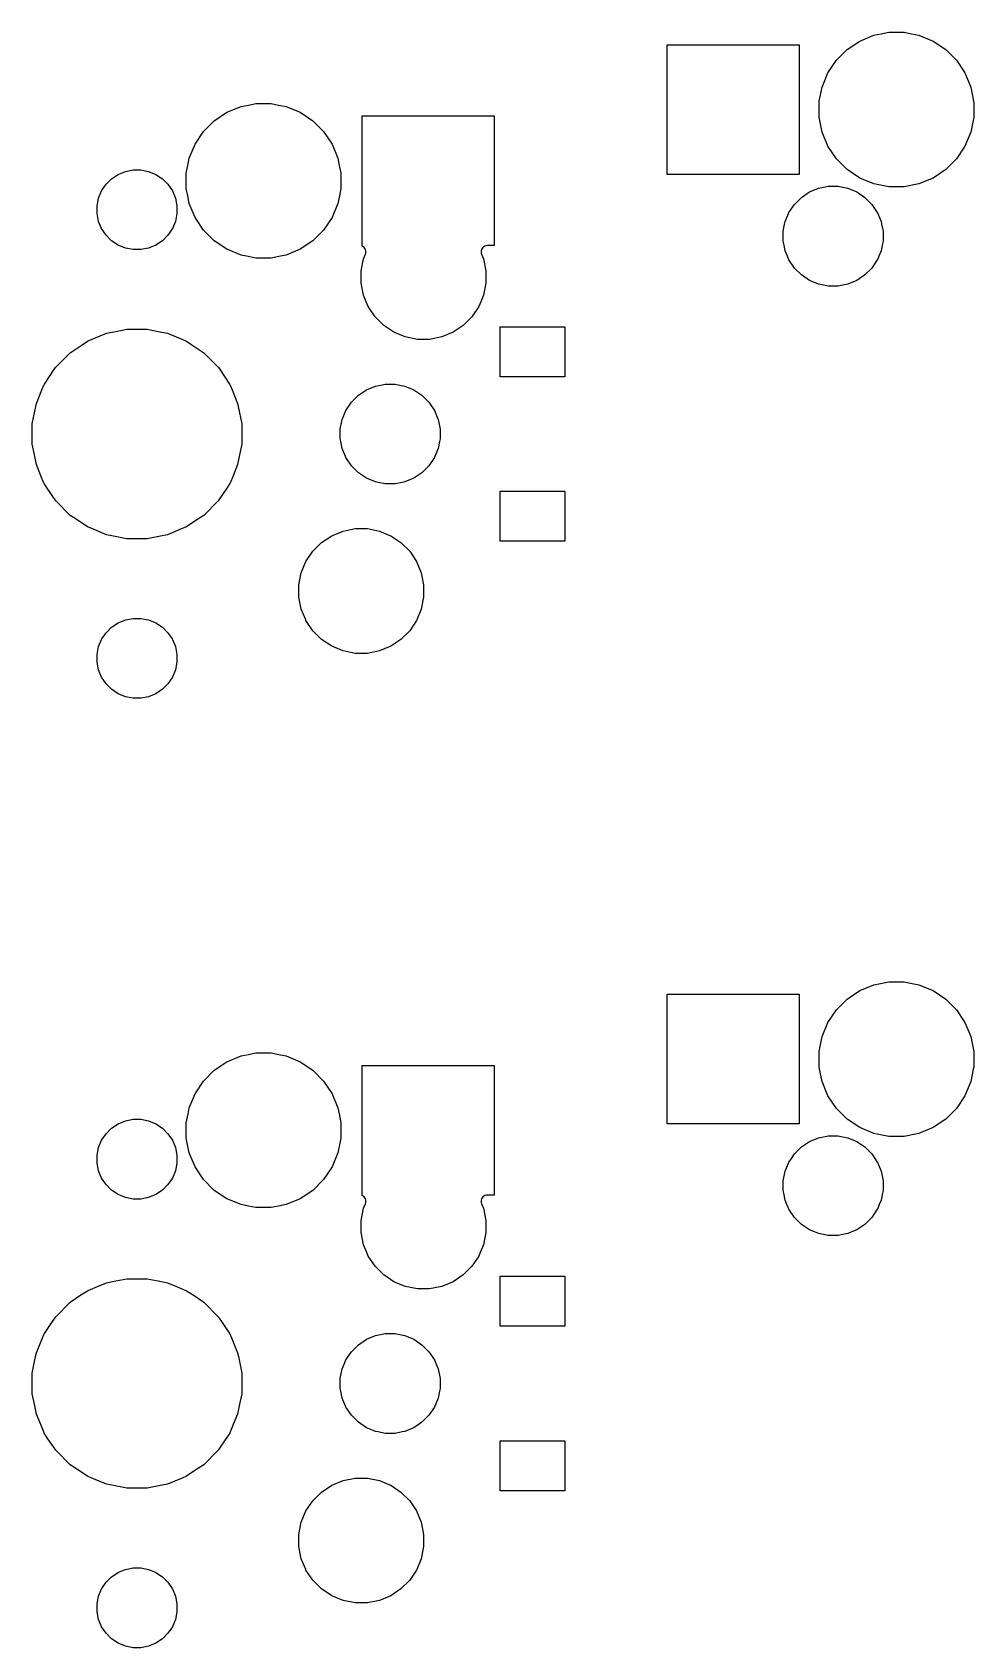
# Model space of a CAD drawing. Extents: x 52 to 337, y -159 to -34.
# Drawn here: x 105.85 to 124.74, y -70.39 to -37.98 of the extents above; entities that cross this region are included whole.
import ezdxf

# ---------------------------------------------------------------- set-up
doc = ezdxf.new("R2010")
doc.units = 0
doc.layers.add('BLACK', color=7, linetype='CONTINUOUS')

msp = doc.modelspace()

# ---------------------------------------------------------------- linework, layer by layer
at = {"layer": 'BLACK', "linetype": 'CONTINUOUS'}
for p, q in [((118.589, -40.8297), (118.589, -38.2278)), ((118.589, -38.2278), (121.241, -38.2278)), ((121.241, -38.2278), (121.241, -40.8297)), ((122.201, -38.324), (122.455, -38.1543)), ((122.455, -38.1543), (122.738, -38.0374)), ((122.738, -38.0374), (122.887, -38.0076)), ((122.887, -38.0076), (123.037, -37.9778)), ((123.037, -37.9778), (123.343, -37.9778)), ((123.343, -37.9778), (123.493, -38.0076)), ((123.493, -38.0076), (123.642, -38.0374)), ((123.642, -38.0374), (123.925, -38.1543)), ((123.925, -38.1543), (124.179, -38.324)), ((121.816, -38.7941), (121.985, -38.54)), ((121.985, -38.54), (122.201, -38.324)), ((124.179, -38.324), (124.395, -38.54)), ((124.395, -38.54), (124.564, -38.7941)), ((121.713, -39.042), (121.816, -38.7941)), ((124.564, -38.7941), (124.667, -39.042)), ((121.642, -39.3595), (121.699, -39.0763)), ((121.699, -39.0763), (121.713, -39.042)), ((124.667, -39.042), (124.681, -39.0763)), ((124.681, -39.0763), (124.738, -39.3595)), ((109.755, -39.583), (110.038, -39.4661)), ((110.038, -39.4661), (110.187, -39.4363)), ((110.187, -39.4363), (110.337, -39.4065)), ((110.337, -39.4065), (110.643, -39.4065)), ((110.643, -39.4065), (110.793, -39.4363)), ((110.793, -39.4363), (110.942, -39.4661)), ((110.942, -39.4661), (111.225, -39.583)), ((121.639, -39.376), (121.642, -39.3595)), ((121.639, -39.6815), (121.639, -39.376)), ((124.738, -39.3595), (124.741, -39.376)), ((124.741, -39.376), (124.741, -39.6815)), ((109.285, -39.9688), (109.501, -39.7528)), ((109.501, -39.7528), (109.755, -39.583)), ((111.225, -39.583), (111.479, -39.7528)), ((111.479, -39.7528), (111.695, -39.9688)), ((112.466, -42.2676), (112.466, -39.6565)), ((112.466, -39.6565), (115.118, -39.6565)), ((115.118, -39.6565), (115.118, -42.2585)), ((121.699, -39.9812), (121.639, -39.6815)), ((124.741, -39.6815), (124.681, -39.9812)), ((109.116, -40.2228), (109.285, -39.9688)), ((111.695, -39.9688), (111.864, -40.2228)), ((121.816, -40.2634), (121.699, -39.9812)), ((124.681, -39.9812), (124.564, -40.2634)), ((108.977, -40.6136), (108.999, -40.5051)), ((108.999, -40.5051), (109.116, -40.2228)), ((111.864, -40.2228), (111.981, -40.5051)), ((111.981, -40.5051), (112.003, -40.6136)), ((121.985, -40.5175), (121.816, -40.2634)), ((124.564, -40.2634), (124.395, -40.5175)), ((107.439, -40.9153), (107.571, -40.8277)), ((107.571, -40.8277), (107.716, -40.7673)), ((107.571, -40.8277), (107.571, -40.8277)), ((107.716, -40.7673), (107.871, -40.7365)), ((107.871, -40.7365), (108.029, -40.7365)), ((108.029, -40.7365), (108.184, -40.7673)), ((108.184, -40.7673), (108.329, -40.8277)), ((108.329, -40.8277), (108.329, -40.8277)), ((108.329, -40.8277), (108.461, -40.9153)), ((108.939, -40.8047), (108.977, -40.6136)), ((108.939, -41.1103), (108.939, -40.8047)), ((112.003, -40.6136), (112.041, -40.8047)), ((112.041, -40.8047), (112.041, -41.1103)), ((121.241, -40.8297), (118.589, -40.8297)), ((122.201, -40.7335), (121.985, -40.5175)), ((122.455, -40.9032), (122.201, -40.7335)), ((124.179, -40.7335), (123.925, -40.9032)), ((124.395, -40.5175), (124.179, -40.7335)), ((107.18, -41.3039), (107.24, -41.1581)), ((107.24, -41.1581), (107.328, -41.0269)), ((107.24, -41.1581), (107.24, -41.1581)), ((107.328, -41.0269), (107.439, -40.9153)), ((108.461, -40.9153), (108.572, -41.0269)), ((108.572, -41.0269), (108.66, -41.1581)), ((108.66, -41.1581), (108.66, -41.1581)), ((108.66, -41.1581), (108.72, -41.3039)), ((108.969, -41.2601), (108.939, -41.1103)), ((112.041, -41.1103), (112.011, -41.2601)), ((121.446, -41.1817), (121.628, -41.1062)), ((121.628, -41.1062), (121.792, -41.0736)), ((121.792, -41.0736), (121.821, -41.0677)), ((121.821, -41.0677), (122.019, -41.0677)), ((122.019, -41.0677), (122.048, -41.0736)), ((122.048, -41.0736), (122.212, -41.1062)), ((122.212, -41.1062), (122.394, -41.1817)), ((122.738, -41.0201), (122.455, -40.9032)), ((122.772, -41.0269), (122.738, -41.0201)), ((123.037, -41.0797), (122.772, -41.0269)), ((123.343, -41.0797), (123.037, -41.0797)), ((123.608, -41.0269), (123.343, -41.0797)), ((123.642, -41.0201), (123.608, -41.0269)), ((123.925, -40.9032), (123.642, -41.0201)), ((107.149, -41.4586), (107.18, -41.3039)), ((107.149, -41.6164), (107.149, -41.4586)), ((108.72, -41.3039), (108.751, -41.4586)), ((108.751, -41.4586), (108.751, -41.6164)), ((108.999, -41.4099), (108.969, -41.2601)), ((109.116, -41.6922), (108.999, -41.4099)), ((111.981, -41.4099), (111.864, -41.6922)), ((112.011, -41.2601), (111.981, -41.4099)), ((121.033, -41.5946), (121.142, -41.4306)), ((121.142, -41.4306), (121.282, -41.2912)), ((121.282, -41.2912), (121.446, -41.1817)), ((122.394, -41.1817), (122.558, -41.2912)), ((122.558, -41.2912), (122.698, -41.4306)), ((122.698, -41.4306), (122.807, -41.5946)), ((107.18, -41.7711), (107.149, -41.6164)), ((107.24, -41.9158), (107.18, -41.7711)), ((108.72, -41.7711), (108.66, -41.9158)), ((108.751, -41.6164), (108.72, -41.7711)), ((109.285, -41.9462), (109.116, -41.6922)), ((111.864, -41.6922), (111.695, -41.9462)), ((120.947, -41.8296), (120.957, -41.7768)), ((120.957, -41.7768), (121.024, -41.6164)), ((121.024, -41.6164), (121.033, -41.5946)), ((121.033, -41.5946), (121.033, -41.5946)), ((122.807, -41.5946), (122.807, -41.5946)), ((122.807, -41.5946), (122.816, -41.6164)), ((122.816, -41.6164), (122.883, -41.7768)), ((122.883, -41.7768), (122.893, -41.8296)), ((107.24, -41.9169), (107.24, -41.9158)), ((107.328, -42.0481), (107.24, -41.9169)), ((107.439, -42.1597), (107.328, -42.0481)), ((108.572, -42.0481), (108.461, -42.1597)), ((108.66, -41.9169), (108.572, -42.0481)), ((108.66, -41.9158), (108.66, -41.9169)), ((109.501, -42.1622), (109.285, -41.9462)), ((111.695, -41.9462), (111.479, -42.1622)), ((120.919, -41.9702), (120.947, -41.8296)), ((120.919, -42.1673), (120.919, -41.9702)), ((122.893, -41.8296), (122.921, -41.9702)), ((122.921, -41.9702), (122.921, -42.1673)), ((107.571, -42.2473), (107.439, -42.1597)), ((107.716, -42.3077), (107.571, -42.2473)), ((107.571, -42.2473), (107.571, -42.2473)), ((107.571, -42.2473), (107.571, -42.2473)), ((107.871, -42.3385), (107.716, -42.3077)), ((108.029, -42.3385), (107.871, -42.3385)), ((108.184, -42.3077), (108.029, -42.3385)), ((108.329, -42.2473), (108.184, -42.3077)), ((108.461, -42.1597), (108.329, -42.2473)), ((108.329, -42.2473), (108.329, -42.2473)), ((108.329, -42.2473), (108.329, -42.2473)), ((109.755, -42.332), (109.501, -42.1622)), ((110.038, -42.4489), (109.755, -42.332)), ((110.15, -42.4712), (110.038, -42.4489)), ((110.942, -42.4489), (110.83, -42.4712)), ((111.225, -42.332), (110.942, -42.4489)), ((111.479, -42.1622), (111.225, -42.332)), ((112.467, -42.268), (112.466, -42.2676)), ((112.489, -42.2796), (112.467, -42.268)), ((112.508, -42.2951), (112.489, -42.2796)), ((112.497, -42.5226), (112.535, -42.4313)), ((112.523, -42.3141), (112.508, -42.2951)), ((112.535, -42.3357), (112.523, -42.3141)), ((112.542, -42.3591), (112.535, -42.3357)), ((112.535, -42.4313), (112.542, -42.4079)), ((112.544, -42.3835), (112.542, -42.3591)), ((112.542, -42.4079), (112.544, -42.3835)), ((114.858, -42.3591), (114.856, -42.3835)), ((114.856, -42.3835), (114.858, -42.4079)), ((114.865, -42.3357), (114.858, -42.3591)), ((114.858, -42.4079), (114.865, -42.4313)), ((114.877, -42.3141), (114.865, -42.3357)), ((114.865, -42.4313), (114.903, -42.5226)), ((114.892, -42.2951), (114.877, -42.3141)), ((114.911, -42.2796), (114.892, -42.2951)), ((114.933, -42.268), (114.911, -42.2796)), ((114.956, -42.2609), (114.933, -42.268)), ((114.981, -42.2585), (114.956, -42.2609)), ((115.118, -42.2585), (114.981, -42.2585)), ((120.935, -42.2473), (120.919, -42.1673)), ((120.957, -42.3607), (120.935, -42.2473)), ((121.003, -42.4712), (120.957, -42.3607)), ((122.883, -42.3607), (122.837, -42.4712)), ((122.905, -42.2473), (122.883, -42.3607)), ((122.921, -42.1673), (122.905, -42.2473)), ((110.337, -42.5085), (110.15, -42.4712)), ((110.643, -42.5085), (110.337, -42.5085)), ((110.83, -42.4712), (110.643, -42.5085)), ((112.449, -42.7643), (112.497, -42.5226)), ((112.449, -43.0107), (112.449, -42.7643)), ((114.903, -42.5226), (114.951, -42.7643)), ((114.951, -42.7643), (114.951, -43.0107)), ((121.019, -42.5088), (121.003, -42.4712)), ((121.033, -42.5429), (121.019, -42.5088)), ((121.142, -42.7068), (121.033, -42.5429)), ((121.282, -42.8463), (121.142, -42.7068)), ((122.698, -42.7068), (122.558, -42.8463)), ((122.807, -42.5429), (122.698, -42.7068)), ((122.821, -42.5088), (122.807, -42.5429)), ((122.837, -42.4712), (122.821, -42.5088)), ((112.497, -43.2524), (112.449, -43.0107)), ((114.951, -43.0107), (114.903, -43.2524)), ((121.446, -42.9558), (121.282, -42.8463)), ((121.628, -43.0313), (121.446, -42.9558)), ((121.725, -43.0505), (121.628, -43.0313)), ((121.821, -43.0697), (121.725, -43.0505)), ((122.019, -43.0697), (121.821, -43.0697)), ((122.115, -43.0505), (122.019, -43.0697)), ((122.212, -43.0313), (122.115, -43.0505)), ((122.394, -42.9558), (122.212, -43.0313)), ((122.558, -42.8463), (122.394, -42.9558)), ((112.552, -43.3843), (112.497, -43.2524)), ((112.591, -43.4801), (112.552, -43.3843)), ((114.848, -43.3843), (114.809, -43.4801)), ((114.903, -43.2524), (114.848, -43.3843)), ((112.728, -43.685), (112.591, -43.4801)), ((112.903, -43.8592), (112.728, -43.685)), ((114.672, -43.685), (114.497, -43.8592)), ((114.809, -43.4801), (114.672, -43.685)), ((107.164, -44.089), (107.337, -44.0172)), ((107.337, -44.0172), (107.526, -43.9797)), ((107.526, -43.9797), (107.743, -43.9365)), ((107.743, -43.9365), (108.157, -43.9365)), ((108.157, -43.9365), (108.374, -43.9797)), ((108.374, -43.9797), (108.563, -44.0172)), ((108.563, -44.0172), (108.736, -44.089)), ((113.107, -43.9961), (112.903, -43.8592)), ((113.335, -44.0904), (113.107, -43.9961)), ((113.107, -43.9961), (113.107, -43.9961)), ((113.107, -43.9961), (113.107, -43.9961)), ((114.293, -43.9961), (114.065, -44.0904)), ((114.497, -43.8592), (114.293, -43.9961)), ((114.293, -43.9961), (114.293, -43.9961)), ((114.293, -43.9961), (114.293, -43.9961)), ((115.236, -44.8885), (115.236, -43.8865)), ((115.236, -43.8865), (116.538, -43.8865)), ((116.538, -43.8865), (116.538, -44.8885)), ((106.611, -44.4055), (106.848, -44.247)), ((106.848, -44.247), (106.955, -44.1756)), ((106.955, -44.1756), (106.969, -44.1698)), ((106.969, -44.1698), (107.164, -44.089)), ((108.736, -44.089), (108.931, -44.1698)), ((108.931, -44.1698), (108.945, -44.1756)), ((108.945, -44.1756), (109.052, -44.247)), ((109.052, -44.247), (109.289, -44.4055)), ((113.577, -44.1385), (113.335, -44.0904)), ((113.823, -44.1385), (113.577, -44.1385)), ((114.065, -44.0904), (113.823, -44.1385)), ((106.296, -44.7313), (106.318, -44.6982)), ((106.318, -44.6982), (106.611, -44.4055)), ((109.289, -44.4055), (109.582, -44.6982)), ((109.582, -44.6982), (109.604, -44.7313)), ((106.043, -45.1504), (106.088, -45.0423)), ((106.088, -45.0423), (106.092, -45.0365)), ((106.092, -45.0365), (106.296, -44.7313)), ((109.604, -44.7313), (109.808, -45.0365)), ((109.808, -45.0365), (109.812, -45.0423)), ((109.812, -45.0423), (109.857, -45.1504)), ((112.738, -45.075), (112.902, -45.0423)), ((112.902, -45.0423), (112.931, -45.0365)), ((112.931, -45.0365), (113.129, -45.0365)), ((113.129, -45.0365), (113.158, -45.0423)), ((113.158, -45.0423), (113.322, -45.075)), ((116.538, -44.8885), (115.236, -44.8885)), ((105.93, -45.4247), (106.043, -45.1504)), ((109.857, -45.1504), (109.97, -45.4247)), ((112.252, -45.3994), (112.392, -45.26)), ((112.392, -45.26), (112.556, -45.1504)), ((112.556, -45.1504), (112.738, -45.075)), ((113.322, -45.075), (113.504, -45.1504)), ((113.504, -45.1504), (113.668, -45.26)), ((113.668, -45.26), (113.808, -45.3994)), ((105.849, -45.8306), (105.918, -45.4827)), ((105.918, -45.4827), (105.93, -45.4247)), ((109.97, -45.4247), (109.982, -45.4827)), ((109.982, -45.4827), (110.051, -45.8306)), ((112.086, -45.7005), (112.143, -45.5633)), ((112.143, -45.5633), (112.252, -45.3994)), ((113.808, -45.3994), (113.917, -45.5633)), ((113.917, -45.5633), (113.974, -45.7005)), ((105.849, -46.2444), (105.849, -45.8306)), ((110.051, -45.8306), (110.051, -46.2444)), ((112.029, -45.9389), (112.067, -45.7455)), ((112.029, -46.1361), (112.029, -45.9389)), ((112.067, -45.7455), (112.086, -45.7005)), ((113.974, -45.7005), (113.993, -45.7455)), ((113.993, -45.7455), (114.031, -45.9389)), ((114.031, -45.9389), (114.031, -46.1361)), ((105.891, -46.4547), (105.849, -46.2444)), ((110.051, -46.2444), (110.009, -46.4547)), ((112.039, -46.1857), (112.029, -46.1361)), ((112.067, -46.3295), (112.039, -46.1857)), ((112.119, -46.4547), (112.067, -46.3295)), ((113.993, -46.3295), (113.941, -46.4547)), ((114.021, -46.1857), (113.993, -46.3295)), ((114.031, -46.1361), (114.021, -46.1857)), ((105.93, -46.6503), (105.891, -46.4547)), ((106.022, -46.874), (105.93, -46.6503)), ((109.97, -46.6503), (109.878, -46.874)), ((110.009, -46.4547), (109.97, -46.6503)), ((112.134, -46.4899), (112.119, -46.4547)), ((112.143, -46.5117), (112.134, -46.4899)), ((112.252, -46.6756), (112.143, -46.5117)), ((113.917, -46.5117), (113.808, -46.6756)), ((113.926, -46.4899), (113.917, -46.5117)), ((113.941, -46.4547), (113.926, -46.4899)), ((106.083, -47.021), (106.022, -46.874)), ((109.878, -46.874), (109.817, -47.021)), ((112.392, -46.815), (112.252, -46.6756)), ((112.556, -46.9246), (112.392, -46.815)), ((112.556, -46.9247), (112.556, -46.9246)), ((112.556, -46.9246), (112.556, -46.9246)), ((112.556, -46.9246), (112.556, -46.9246)), ((112.738, -47), (112.556, -46.9247)), ((113.504, -46.9247), (113.322, -47)), ((113.668, -46.815), (113.504, -46.9246)), ((113.504, -46.9246), (113.504, -46.9246)), ((113.504, -46.9246), (113.504, -46.9246)), ((113.504, -46.9246), (113.504, -46.9247)), ((113.808, -46.6756), (113.668, -46.815)), ((106.088, -47.0327), (106.083, -47.021)), ((106.148, -47.1216), (106.088, -47.0327)), ((106.318, -47.3768), (106.148, -47.1216)), ((109.752, -47.1216), (109.582, -47.3768)), ((109.812, -47.0327), (109.752, -47.1216)), ((109.817, -47.021), (109.812, -47.0327)), ((112.787, -47.0098), (112.738, -47)), ((112.931, -47.0385), (112.787, -47.0098)), ((113.129, -47.0385), (112.931, -47.0385)), ((113.273, -47.0098), (113.129, -47.0385)), ((113.322, -47), (113.273, -47.0098)), ((115.236, -48.1885), (115.236, -47.1865)), ((115.236, -47.1865), (116.538, -47.1865)), ((116.538, -47.1865), (116.538, -48.1885)), ((106.611, -47.6695), (106.318, -47.3768)), ((109.582, -47.3768), (109.289, -47.6695)), ((106.707, -47.7338), (106.611, -47.6695)), ((106.955, -47.8994), (106.707, -47.7338)), ((107.044, -47.9365), (106.955, -47.8994)), ((106.955, -47.8994), (106.955, -47.8994)), ((106.955, -47.8994), (106.955, -47.8994)), ((107.337, -48.0578), (107.044, -47.9365)), ((108.856, -47.9365), (108.563, -48.0578)), ((108.945, -47.8994), (108.856, -47.9365)), ((109.193, -47.7338), (108.945, -47.8994)), ((108.945, -47.8994), (108.945, -47.8994)), ((108.945, -47.8994), (108.945, -47.8994)), ((109.289, -47.6695), (109.193, -47.7338)), ((112.085, -47.9846), (112.327, -47.9365)), ((112.327, -47.9365), (112.573, -47.9365)), ((112.573, -47.9365), (112.815, -47.9846)), ((107.443, -48.0789), (107.337, -48.0578)), ((107.743, -48.1385), (107.443, -48.0789)), ((108.157, -48.1385), (107.743, -48.1385)), ((108.457, -48.0789), (108.157, -48.1385)), ((108.563, -48.0578), (108.457, -48.0789)), ((111.478, -48.39), (111.653, -48.2158)), ((111.653, -48.2158), (111.857, -48.0789)), ((111.857, -48.0789), (111.875, -48.0717)), ((111.875, -48.0717), (112.085, -47.9846)), ((112.815, -47.9846), (113.025, -48.0717)), ((113.025, -48.0717), (113.043, -48.0789)), ((113.043, -48.0789), (113.247, -48.2158)), ((113.247, -48.2158), (113.422, -48.39)), ((116.538, -48.1885), (115.236, -48.1885)), ((111.247, -48.8226), (111.341, -48.5949)), ((111.341, -48.5949), (111.478, -48.39)), ((111.341, -48.5949), (111.341, -48.5949)), ((113.422, -48.39), (113.559, -48.5949)), ((113.559, -48.5949), (113.559, -48.5949)), ((113.559, -48.5949), (113.653, -48.8226)), ((111.199, -49.0643), (111.247, -48.8226)), ((113.653, -48.8226), (113.701, -49.0643)), ((111.199, -49.3107), (111.199, -49.0643)), ((113.701, -49.0643), (113.701, -49.3107)), ((111.247, -49.5524), (111.199, -49.3107)), ((111.336, -49.7673), (111.247, -49.5524)), ((113.653, -49.5524), (113.564, -49.7673)), ((113.701, -49.3107), (113.653, -49.5524)), ((107.439, -49.9153), (107.571, -49.8277)), ((107.571, -49.8277), (107.716, -49.7673)), ((107.571, -49.8277), (107.571, -49.8277)), ((107.716, -49.7673), (107.871, -49.7365)), ((107.871, -49.7365), (108.029, -49.7365)), ((108.029, -49.7365), (108.184, -49.7673)), ((108.184, -49.7673), (108.329, -49.8277)), ((108.329, -49.8277), (108.329, -49.8277)), ((108.329, -49.8277), (108.461, -49.9153)), ((111.341, -49.7801), (111.336, -49.7673)), ((111.478, -49.985), (111.341, -49.7801)), ((113.559, -49.7801), (113.422, -49.985)), ((113.564, -49.7673), (113.559, -49.7801)), ((107.18, -50.3039), (107.24, -50.1581)), ((107.24, -50.1581), (107.247, -50.1476)), ((107.247, -50.1476), (107.328, -50.0269)), ((107.328, -50.0269), (107.439, -49.9153)), ((108.461, -49.9153), (108.572, -50.0269)), ((108.572, -50.0269), (108.653, -50.1476)), ((108.653, -50.1476), (108.66, -50.1581)), ((108.66, -50.1581), (108.72, -50.3039)), ((111.653, -50.1592), (111.478, -49.985)), ((111.857, -50.2961), (111.653, -50.1592)), ((113.247, -50.1592), (113.043, -50.2961)), ((113.422, -49.985), (113.247, -50.1592)), ((107.149, -50.4586), (107.18, -50.3039)), ((107.149, -50.6164), (107.149, -50.4586)), ((108.72, -50.3039), (108.751, -50.4586)), ((108.751, -50.4586), (108.751, -50.6164)), ((112.085, -50.3904), (111.857, -50.2961)), ((111.857, -50.2961), (111.857, -50.2961)), ((111.857, -50.2961), (111.857, -50.2961)), ((112.327, -50.4385), (112.085, -50.3904)), ((112.573, -50.4385), (112.327, -50.4385)), ((112.815, -50.3904), (112.573, -50.4385)), ((113.043, -50.2961), (112.815, -50.3904)), ((113.043, -50.2961), (113.043, -50.2961)), ((113.043, -50.2961), (113.043, -50.2961)), ((107.18, -50.7711), (107.149, -50.6164)), ((107.24, -50.9169), (107.18, -50.7711)), ((108.72, -50.7711), (108.66, -50.9169)), ((108.751, -50.6164), (108.72, -50.7711)), ((107.328, -51.0481), (107.24, -50.9169)), ((107.24, -50.9169), (107.24, -50.9169)), ((107.439, -51.1597), (107.328, -51.0481)), ((107.571, -51.2473), (107.439, -51.1597)), ((108.461, -51.1597), (108.329, -51.2473)), ((108.572, -51.0481), (108.461, -51.1597)), ((108.66, -50.9169), (108.572, -51.0481)), ((108.66, -50.9169), (108.66, -50.9169)), ((107.716, -51.3077), (107.571, -51.2473)), ((107.571, -51.2473), (107.571, -51.2473)), ((107.571, -51.2473), (107.571, -51.2473)), ((107.871, -51.3385), (107.716, -51.3077)), ((108.029, -51.3385), (107.871, -51.3385)), ((108.184, -51.3077), (108.029, -51.3385)), ((108.329, -51.2473), (108.184, -51.3077)), ((108.329, -51.2473), (108.329, -51.2473)), ((108.329, -51.2473), (108.329, -51.2473)), ((122.738, -57.0874), (123.006, -57.0339)), ((123.006, -57.0339), (123.037, -57.0277)), ((123.037, -57.0277), (123.343, -57.0277)), ((123.343, -57.0277), (123.374, -57.0339)), ((123.374, -57.0339), (123.642, -57.0874)), ((118.589, -59.8797), (118.589, -57.2777)), ((118.589, -57.2777), (121.241, -57.2777)), ((121.241, -57.2777), (121.241, -59.8797)), ((122.201, -57.374), (122.455, -57.2043)), ((122.455, -57.2043), (122.738, -57.0874)), ((123.642, -57.0874), (123.925, -57.2043)), ((123.925, -57.2043), (124.179, -57.374)), ((121.816, -57.8441), (121.985, -57.59)), ((121.985, -57.59), (122.201, -57.374)), ((124.179, -57.374), (124.395, -57.59)), ((124.395, -57.59), (124.564, -57.8441)), ((121.699, -58.1263), (121.816, -57.8441)), ((124.564, -57.8441), (124.681, -58.1263)), ((121.639, -58.426), (121.692, -58.1605)), ((121.692, -58.1605), (121.699, -58.1263)), ((124.681, -58.1263), (124.688, -58.1605)), ((124.688, -58.1605), (124.741, -58.426)), ((109.501, -58.8028), (109.755, -58.633)), ((109.755, -58.633), (110.038, -58.5161)), ((110.038, -58.5161), (110.187, -58.4863)), ((110.187, -58.4863), (110.337, -58.4565)), ((110.337, -58.4565), (110.643, -58.4565)), ((110.643, -58.4565), (110.793, -58.4863)), ((110.793, -58.4863), (110.942, -58.5161)), ((110.942, -58.5161), (111.225, -58.633)), ((111.225, -58.633), (111.479, -58.8028)), ((121.639, -58.7315), (121.639, -58.426)), ((124.741, -58.426), (124.741, -58.7315)), ((109.285, -59.0188), (109.501, -58.8028)), ((111.479, -58.8028), (111.695, -59.0188)), ((112.466, -61.3176), (112.466, -58.7065)), ((112.466, -58.7065), (115.118, -58.7065)), ((115.118, -58.7065), (115.118, -61.3085)), ((121.649, -58.783), (121.639, -58.7315)), ((121.699, -59.0312), (121.649, -58.783)), ((124.731, -58.783), (124.681, -59.0312)), ((124.741, -58.7315), (124.731, -58.783)), ((108.999, -59.5551), (109.116, -59.2728)), ((109.116, -59.2728), (109.285, -59.0188)), ((111.695, -59.0188), (111.864, -59.2728)), ((111.864, -59.2728), (111.981, -59.5551)), ((121.816, -59.3134), (121.699, -59.0312)), ((124.681, -59.0312), (124.564, -59.3134)), ((108.974, -59.6795), (108.999, -59.5551)), ((111.981, -59.5551), (112.006, -59.6795)), ((121.985, -59.5675), (121.816, -59.3134)), ((122.201, -59.7835), (121.985, -59.5675)), ((124.395, -59.5675), (124.179, -59.7835)), ((124.564, -59.3134), (124.395, -59.5675)), ((107.439, -59.9653), (107.571, -59.8777)), ((107.571, -59.8777), (107.716, -59.8173)), ((107.571, -59.8777), (107.571, -59.8777)), ((107.716, -59.8173), (107.871, -59.7865)), ((107.871, -59.7865), (108.029, -59.7865)), ((108.029, -59.7865), (108.184, -59.8173)), ((108.184, -59.8173), (108.329, -59.8777)), ((108.329, -59.8777), (108.329, -59.8777)), ((108.329, -59.8777), (108.461, -59.9653)), ((108.939, -59.8547), (108.974, -59.6795)), ((108.939, -60.1603), (108.939, -59.8547)), ((112.006, -59.6795), (112.041, -59.8547)), ((112.041, -59.8547), (112.041, -60.1603)), ((121.241, -59.8797), (118.589, -59.8797)), ((122.455, -59.9532), (122.201, -59.7835)), ((122.738, -60.0701), (122.455, -59.9532)), ((123.925, -59.9532), (123.642, -60.0701)), ((124.179, -59.7835), (123.925, -59.9532)), ((107.18, -60.3539), (107.24, -60.2081)), ((107.24, -60.2081), (107.328, -60.0769)), ((107.24, -60.2081), (107.24, -60.2081)), ((107.328, -60.0769), (107.439, -59.9653)), ((108.461, -59.9653), (108.572, -60.0769)), ((108.572, -60.0769), (108.66, -60.2081)), ((108.66, -60.2081), (108.66, -60.2081)), ((108.66, -60.2081), (108.72, -60.3539)), ((108.953, -60.2317), (108.939, -60.1603)), ((108.999, -60.4599), (108.953, -60.2317)), ((112.027, -60.2317), (111.981, -60.4599)), ((112.041, -60.1603), (112.027, -60.2317)), ((121.282, -60.3412), (121.446, -60.2317)), ((121.446, -60.2317), (121.628, -60.1562)), ((121.628, -60.1562), (121.792, -60.1236)), ((121.792, -60.1236), (121.821, -60.1177)), ((121.821, -60.1177), (122.019, -60.1177)), ((122.019, -60.1177), (122.048, -60.1236)), ((122.048, -60.1236), (122.212, -60.1562)), ((122.212, -60.1562), (122.394, -60.2317)), ((122.394, -60.2317), (122.558, -60.3412)), ((122.772, -60.0769), (122.738, -60.0701)), ((123.037, -60.1297), (122.772, -60.0769)), ((123.343, -60.1297), (123.037, -60.1297)), ((123.608, -60.0769), (123.343, -60.1297)), ((123.642, -60.0701), (123.608, -60.0769)), ((107.149, -60.5086), (107.18, -60.3539)), ((107.149, -60.6664), (107.149, -60.5086)), ((108.72, -60.3539), (108.751, -60.5086)), ((108.751, -60.5086), (108.751, -60.6664)), ((109.116, -60.7422), (108.999, -60.4599)), ((111.981, -60.4599), (111.864, -60.7422)), ((121.033, -60.6446), (121.068, -60.5926)), ((121.068, -60.5926), (121.142, -60.4806)), ((121.142, -60.4806), (121.282, -60.3412)), ((122.558, -60.3412), (122.698, -60.4806)), ((122.698, -60.4806), (122.772, -60.5926)), ((122.772, -60.5926), (122.807, -60.6446)), ((107.18, -60.8211), (107.149, -60.6664)), ((107.24, -60.9658), (107.18, -60.8211)), ((108.72, -60.8211), (108.66, -60.9658)), ((108.751, -60.6664), (108.72, -60.8211)), ((109.285, -60.9962), (109.116, -60.7422)), ((111.864, -60.7422), (111.695, -60.9962)), ((120.919, -61.0202), (120.957, -60.8289)), ((120.957, -60.8268), (121.024, -60.6664)), ((120.957, -60.8289), (120.957, -60.8268)), ((121.024, -60.6664), (121.033, -60.6446)), ((122.807, -60.6446), (122.816, -60.6664)), ((122.816, -60.6664), (122.883, -60.8268)), ((122.883, -60.8268), (122.883, -60.8289)), ((122.883, -60.8289), (122.921, -61.0202)), ((107.24, -60.9669), (107.24, -60.9658)), ((107.328, -61.0981), (107.24, -60.9669)), ((107.439, -61.2097), (107.328, -61.0981)), ((107.571, -61.2973), (107.439, -61.2097)), ((108.461, -61.2097), (108.329, -61.2973)), ((108.572, -61.0981), (108.461, -61.2097)), ((108.66, -60.9669), (108.572, -61.0981)), ((108.66, -60.9658), (108.66, -60.9669)), ((109.501, -61.2122), (109.285, -60.9962)), ((109.755, -61.382), (109.501, -61.2122)), ((111.479, -61.2122), (111.225, -61.382)), ((111.695, -60.9962), (111.479, -61.2122)), ((120.919, -61.2173), (120.919, -61.0202)), ((120.929, -61.2698), (120.919, -61.2173)), ((122.921, -61.2173), (122.911, -61.2698)), ((122.921, -61.0202), (122.921, -61.2173)), ((107.716, -61.3577), (107.571, -61.2973)), ((107.571, -61.2973), (107.571, -61.2973)), ((107.571, -61.2973), (107.571, -61.2973)), ((107.871, -61.3885), (107.716, -61.3577)), ((108.029, -61.3885), (107.871, -61.3885)), ((108.184, -61.3577), (108.029, -61.3885)), ((108.329, -61.2973), (108.184, -61.3577)), ((108.329, -61.2973), (108.329, -61.2973)), ((108.329, -61.2973), (108.329, -61.2973)), ((110.038, -61.4989), (109.755, -61.382)), ((110.187, -61.5287), (110.038, -61.4989)), ((110.337, -61.5585), (110.187, -61.5287)), ((110.643, -61.5585), (110.337, -61.5585)), ((110.793, -61.5287), (110.643, -61.5585)), ((110.942, -61.4989), (110.793, -61.5287)), ((111.225, -61.382), (110.942, -61.4989)), ((112.449, -61.8143), (112.497, -61.5726)), ((112.467, -61.318), (112.466, -61.3176)), ((112.489, -61.3296), (112.467, -61.318)), ((112.508, -61.3451), (112.489, -61.3296)), ((112.497, -61.5726), (112.535, -61.4813)), ((112.523, -61.3641), (112.508, -61.3451)), ((112.535, -61.3857), (112.523, -61.3641)), ((112.542, -61.4091), (112.535, -61.3857)), ((112.535, -61.4813), (112.542, -61.4579)), ((112.544, -61.4335), (112.542, -61.4091)), ((112.542, -61.4579), (112.544, -61.4335)), ((114.858, -61.4091), (114.856, -61.4335)), ((114.856, -61.4335), (114.858, -61.4579)), ((114.865, -61.3857), (114.858, -61.4091)), ((114.858, -61.4579), (114.865, -61.4813)), ((114.877, -61.3641), (114.865, -61.3857)), ((114.865, -61.4813), (114.903, -61.5726)), ((114.892, -61.3451), (114.877, -61.3641)), ((114.911, -61.3296), (114.892, -61.3451)), ((114.903, -61.5726), (114.951, -61.8143)), ((114.933, -61.318), (114.911, -61.3296)), ((114.956, -61.3109), (114.933, -61.318)), ((114.981, -61.3085), (114.956, -61.3109)), ((115.118, -61.3085), (114.981, -61.3085)), ((120.957, -61.4107), (120.929, -61.2698)), ((120.994, -61.4989), (120.957, -61.4107)), ((121.019, -61.5588), (120.994, -61.4989)), ((121.033, -61.5929), (121.019, -61.5588)), ((122.821, -61.5588), (122.807, -61.5929)), ((122.846, -61.4989), (122.821, -61.5588)), ((122.883, -61.4107), (122.846, -61.4989)), ((122.911, -61.2698), (122.883, -61.4107)), ((112.449, -62.0607), (112.449, -61.8143)), ((114.951, -61.8143), (114.951, -62.0607)), ((121.142, -61.7569), (121.033, -61.5929)), ((121.282, -61.8963), (121.142, -61.7569)), ((121.446, -62.0058), (121.282, -61.8963)), ((122.558, -61.8963), (122.394, -62.0058)), ((122.698, -61.7569), (122.558, -61.8963)), ((122.807, -61.5929), (122.698, -61.7569)), ((112.497, -62.3024), (112.449, -62.0607)), ((114.951, -62.0607), (114.903, -62.3024)), ((121.499, -62.0279), (121.446, -62.0058)), ((121.446, -62.0058), (121.446, -62.0058)), ((121.446, -62.0058), (121.446, -62.0058)), ((121.628, -62.0813), (121.499, -62.0279)), ((121.725, -62.1005), (121.628, -62.0813)), ((121.821, -62.1197), (121.725, -62.1005)), ((122.019, -62.1197), (121.821, -62.1197)), ((122.115, -62.1005), (122.019, -62.1197)), ((122.212, -62.0813), (122.115, -62.1005)), ((122.341, -62.0279), (122.212, -62.0813)), ((122.394, -62.0058), (122.341, -62.0279)), ((122.394, -62.0058), (122.394, -62.0058)), ((122.394, -62.0058), (122.394, -62.0058)), ((112.562, -62.4581), (112.497, -62.3024)), ((112.591, -62.5301), (112.562, -62.4581)), ((112.728, -62.735), (112.591, -62.5301)), ((114.809, -62.5301), (114.672, -62.735)), ((114.838, -62.4581), (114.809, -62.5301)), ((114.903, -62.3024), (114.838, -62.4581)), ((112.903, -62.9092), (112.728, -62.735)), ((114.672, -62.735), (114.497, -62.9092)), ((106.969, -63.2197), (107.16, -63.1404)), ((107.16, -63.1404), (107.337, -63.0672)), ((107.337, -63.0672), (107.526, -63.0297)), ((107.526, -63.0297), (107.743, -62.9865)), ((107.743, -62.9865), (108.157, -62.9865)), ((108.157, -62.9865), (108.374, -63.0297)), ((108.374, -63.0297), (108.563, -63.0672)), ((108.563, -63.0672), (108.74, -63.1404)), ((108.74, -63.1404), (108.931, -63.2197)), ((113.107, -63.0461), (112.903, -62.9092)), ((113.335, -63.1404), (113.107, -63.0461)), ((113.107, -63.0461), (113.107, -63.0461)), ((113.107, -63.0461), (113.107, -63.0461)), ((113.577, -63.1885), (113.335, -63.1404)), ((113.823, -63.1885), (113.577, -63.1885)), ((114.065, -63.1404), (113.823, -63.1885)), ((114.293, -63.0461), (114.065, -63.1404)), ((114.497, -62.9092), (114.293, -63.0461)), ((114.293, -63.0461), (114.293, -63.0461)), ((114.293, -63.0461), (114.293, -63.0461)), ((115.236, -63.9385), (115.236, -62.9365)), ((115.236, -62.9365), (116.538, -62.9365)), ((116.538, -62.9365), (116.538, -63.9385)), ((106.318, -63.7482), (106.611, -63.4555)), ((106.611, -63.4555), (106.826, -63.3117)), ((106.826, -63.3117), (106.955, -63.2256)), ((106.955, -63.2256), (106.969, -63.2197)), ((108.931, -63.2197), (108.945, -63.2256)), ((108.945, -63.2256), (109.074, -63.3117)), ((109.074, -63.3117), (109.289, -63.4555)), ((109.289, -63.4555), (109.582, -63.7482)), ((106.092, -64.0865), (106.256, -63.8414)), ((106.256, -63.8414), (106.318, -63.7482)), ((109.582, -63.7482), (109.644, -63.8414)), ((109.644, -63.8414), (109.808, -64.0865)), ((105.93, -64.4747), (106.055, -64.1715)), ((106.055, -64.1715), (106.088, -64.0923)), ((106.088, -64.0923), (106.092, -64.0865)), ((109.808, -64.0865), (109.812, -64.0923)), ((109.812, -64.0923), (109.845, -64.1715)), ((109.845, -64.1715), (109.97, -64.4747)), ((112.556, -64.2004), (112.738, -64.125)), ((112.738, -64.125), (112.902, -64.0923)), ((112.902, -64.0923), (112.931, -64.0865)), ((112.931, -64.0865), (113.129, -64.0865)), ((113.129, -64.0865), (113.158, -64.0923)), ((113.158, -64.0923), (113.322, -64.125)), ((113.322, -64.125), (113.504, -64.2004)), ((116.538, -63.9385), (115.236, -63.9385)), ((105.915, -64.549), (105.93, -64.4747)), ((109.97, -64.4747), (109.985, -64.549)), ((112.143, -64.6133), (112.252, -64.4494)), ((112.252, -64.4494), (112.392, -64.31)), ((112.392, -64.31), (112.556, -64.2004)), ((113.504, -64.2004), (113.668, -64.31)), ((113.668, -64.31), (113.808, -64.4494)), ((113.808, -64.4494), (113.917, -64.6133)), ((105.849, -64.8806), (105.915, -64.549)), ((109.985, -64.549), (110.051, -64.8806)), ((112.029, -64.9889), (112.067, -64.7955)), ((112.067, -64.7955), (112.093, -64.7338)), ((112.093, -64.7338), (112.143, -64.6133)), ((113.917, -64.6133), (113.967, -64.7338)), ((113.967, -64.7338), (113.993, -64.7955)), ((113.993, -64.7955), (114.031, -64.9889)), ((105.849, -65.2944), (105.849, -64.8806)), ((110.051, -64.8806), (110.051, -65.2944)), ((112.029, -65.1861), (112.029, -64.9889)), ((114.031, -64.9889), (114.031, -65.1861)), ((105.891, -65.5047), (105.849, -65.2944)), ((110.051, -65.2944), (110.009, -65.5047)), ((112.04, -65.2405), (112.029, -65.1861)), ((112.067, -65.3795), (112.04, -65.2405)), ((112.116, -65.4971), (112.067, -65.3795)), ((113.993, -65.3795), (113.944, -65.4971)), ((114.02, -65.2405), (113.993, -65.3795)), ((114.031, -65.1861), (114.02, -65.2405)), ((105.93, -65.7003), (105.891, -65.5047)), ((106.017, -65.91), (105.93, -65.7003)), ((109.97, -65.7003), (109.883, -65.91)), ((110.009, -65.5047), (109.97, -65.7003)), ((112.134, -65.5399), (112.116, -65.4971)), ((112.143, -65.5617), (112.134, -65.5399)), ((112.252, -65.7256), (112.143, -65.5617)), ((112.392, -65.865), (112.252, -65.7256)), ((113.808, -65.7256), (113.668, -65.865)), ((113.917, -65.5617), (113.808, -65.7256)), ((113.926, -65.5399), (113.917, -65.5617)), ((113.944, -65.4971), (113.926, -65.5399)), ((106.087, -66.0805), (106.017, -65.91)), ((106.088, -66.0827), (106.087, -66.0805)), ((106.164, -66.196), (106.088, -66.0827)), ((109.812, -66.0827), (109.736, -66.196)), ((109.813, -66.0805), (109.812, -66.0827)), ((109.883, -65.91), (109.813, -66.0805)), ((112.556, -65.9746), (112.392, -65.865)), ((112.609, -65.9967), (112.556, -65.9746)), ((112.556, -65.9746), (112.556, -65.9746)), ((112.556, -65.9746), (112.556, -65.9746)), ((112.738, -66.05), (112.609, -65.9967)), ((112.787, -66.0598), (112.738, -66.05)), ((112.931, -66.0885), (112.787, -66.0598)), ((113.129, -66.0885), (112.931, -66.0885)), ((113.273, -66.0598), (113.129, -66.0885)), ((113.322, -66.05), (113.273, -66.0598)), ((113.451, -65.9967), (113.322, -66.05)), ((113.504, -65.9746), (113.451, -65.9967)), ((113.668, -65.865), (113.504, -65.9746)), ((113.504, -65.9746), (113.504, -65.9746)), ((113.504, -65.9746), (113.504, -65.9746)), ((106.318, -66.4268), (106.164, -66.196)), ((106.611, -66.7195), (106.318, -66.4268)), ((109.582, -66.4268), (109.289, -66.7195)), ((109.736, -66.196), (109.582, -66.4268)), ((115.236, -67.2385), (115.236, -66.2365)), ((115.236, -66.2365), (116.538, -66.2365)), ((116.538, -66.2365), (116.538, -67.2385)), ((106.766, -66.8232), (106.611, -66.7195)), ((109.289, -66.7195), (109.134, -66.8232)), ((106.955, -66.9494), (106.766, -66.8232)), ((107.044, -66.9865), (106.955, -66.9494)), ((106.955, -66.9494), (106.955, -66.9494)), ((106.955, -66.9494), (106.955, -66.9494)), ((107.337, -67.1078), (107.044, -66.9865)), ((108.856, -66.9865), (108.563, -67.1078)), ((108.945, -66.9494), (108.856, -66.9865)), ((109.134, -66.8232), (108.945, -66.9494)), ((108.945, -66.9494), (108.945, -66.9494)), ((108.945, -66.9494), (108.945, -66.9494)), ((111.895, -67.1135), (112.085, -67.0346)), ((112.085, -67.0346), (112.327, -66.9865)), ((112.327, -66.9865), (112.573, -66.9865)), ((112.573, -66.9865), (112.815, -67.0346)), ((112.815, -67.0346), (113.005, -67.1135)), ((107.443, -67.1289), (107.337, -67.1078)), ((107.743, -67.1885), (107.443, -67.1289)), ((108.157, -67.1885), (107.743, -67.1885)), ((108.457, -67.1289), (108.157, -67.1885)), ((108.563, -67.1078), (108.457, -67.1289)), ((111.478, -67.44), (111.653, -67.2658)), ((111.653, -67.2658), (111.857, -67.1289)), ((111.857, -67.1289), (111.895, -67.1135)), ((113.005, -67.1135), (113.043, -67.1289)), ((113.043, -67.1289), (113.247, -67.2658)), ((113.247, -67.2658), (113.422, -67.44)), ((116.538, -67.2385), (115.236, -67.2385)), ((111.247, -67.8726), (111.341, -67.6449)), ((111.341, -67.6449), (111.478, -67.44)), ((111.341, -67.6449), (111.341, -67.6449)), ((113.422, -67.44), (113.559, -67.6449)), ((113.559, -67.6449), (113.559, -67.6449)), ((113.559, -67.6449), (113.653, -67.8726)), ((111.199, -68.1143), (111.247, -67.8726)), ((113.653, -67.8726), (113.701, -68.1143)), ((111.199, -68.3607), (111.199, -68.1143)), ((111.247, -68.6024), (111.199, -68.3607)), ((113.701, -68.3607), (113.653, -68.6024)), ((113.701, -68.1143), (113.701, -68.3607)), ((111.336, -68.8173), (111.247, -68.6024)), ((113.653, -68.6024), (113.564, -68.8173)), ((107.328, -69.0769), (107.439, -68.9653)), ((107.439, -68.9653), (107.571, -68.8777)), ((107.571, -68.8777), (107.576, -68.8753)), ((107.576, -68.8753), (107.716, -68.8173)), ((107.716, -68.8173), (107.871, -68.7865)), ((107.871, -68.7865), (108.029, -68.7865)), ((108.029, -68.7865), (108.184, -68.8173)), ((108.184, -68.8173), (108.324, -68.8753)), ((108.324, -68.8753), (108.329, -68.8777)), ((108.329, -68.8777), (108.461, -68.9653)), ((108.461, -68.9653), (108.572, -69.0769)), ((111.341, -68.8301), (111.336, -68.8173)), ((111.478, -69.035), (111.341, -68.8301)), ((113.559, -68.8301), (113.422, -69.035)), ((113.564, -68.8173), (113.559, -68.8301)), ((107.149, -69.5086), (107.18, -69.3539)), ((107.18, -69.3539), (107.24, -69.2081)), ((107.24, -69.2081), (107.247, -69.1976)), ((107.247, -69.1976), (107.328, -69.0769)), ((108.572, -69.0769), (108.653, -69.1976)), ((108.653, -69.1976), (108.66, -69.2081)), ((108.66, -69.2081), (108.72, -69.3539)), ((108.72, -69.3539), (108.751, -69.5086)), ((111.653, -69.2092), (111.478, -69.035)), ((111.857, -69.3461), (111.653, -69.2092)), ((112.085, -69.4404), (111.857, -69.3461)), ((111.857, -69.3461), (111.857, -69.3461)), ((111.857, -69.3461), (111.857, -69.3461)), ((113.043, -69.3461), (112.815, -69.4404)), ((113.247, -69.2092), (113.043, -69.3461)), ((113.043, -69.3461), (113.043, -69.3461)), ((113.043, -69.3461), (113.043, -69.3461)), ((113.422, -69.035), (113.247, -69.2092)), ((107.149, -69.6664), (107.149, -69.5086)), ((107.18, -69.8211), (107.149, -69.6664)), ((108.751, -69.6664), (108.72, -69.8211)), ((108.751, -69.5086), (108.751, -69.6664)), ((112.327, -69.4885), (112.085, -69.4404)), ((112.573, -69.4885), (112.327, -69.4885)), ((112.815, -69.4404), (112.573, -69.4885)), ((107.233, -69.9486), (107.18, -69.8211)), ((107.24, -69.9669), (107.233, -69.9486)), ((107.328, -70.0981), (107.24, -69.9669)), ((108.66, -69.9669), (108.572, -70.0981)), ((108.667, -69.9486), (108.66, -69.9669)), ((108.72, -69.8211), (108.667, -69.9486)), ((107.439, -70.2097), (107.328, -70.0981)), ((107.571, -70.2973), (107.439, -70.2097)), ((107.716, -70.3577), (107.571, -70.2973)), ((107.571, -70.2973), (107.571, -70.2973)), ((107.571, -70.2973), (107.571, -70.2973)), ((108.329, -70.2973), (108.184, -70.3577)), ((108.461, -70.2097), (108.329, -70.2973)), ((108.329, -70.2973), (108.329, -70.2973)), ((108.329, -70.2973), (108.329, -70.2973)), ((108.572, -70.0981), (108.461, -70.2097)), ((107.871, -70.3885), (107.716, -70.3577)), ((108.029, -70.3885), (107.871, -70.3885)), ((108.184, -70.3577), (108.029, -70.3885))]:
    msp.add_line(p, q, dxfattribs=at)

doc.saveas('drawing.dxf')
